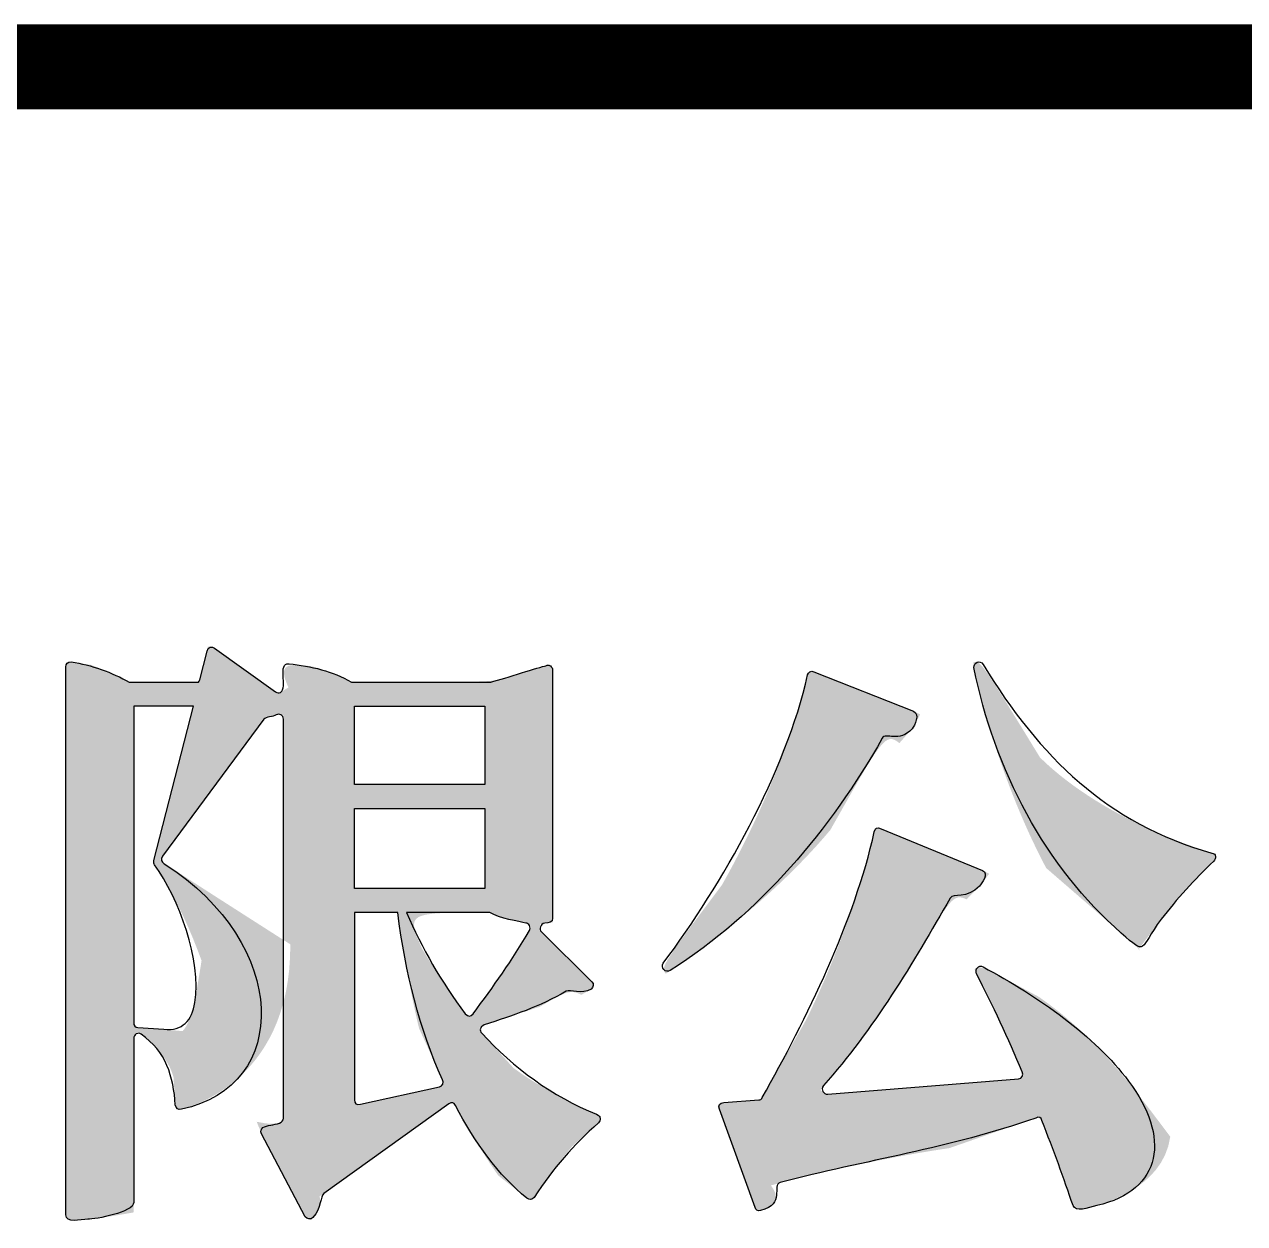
# Model space of a CAD drawing. Extents: x -18502 to 259858, y -468734 to 127958.
# Drawn here: x 103840 to 105184, y -291383 to -290062 of the extents above; entities that cross this region are included whole.
import ezdxf

# ---------------------------------------------------------------- set-up
doc = ezdxf.new("R2010")
doc.units = 0
doc.header["$LTSCALE"] = 1000
doc.layers.add('参照-TK_A1$0$TK', color=161, linetype='CONTINUOUS')
doc.layers.add('参照-TK_A1$0$图层 1', color=7, linetype='CONTINUOUS')

# ---------------------------------------------------------------- blocks, each defined once
blk = doc.blocks.new('参照-TK_A1$0$block 6')
at = {"layer": '参照-TK_A1$0$图层 1'}
h = blk.add_hatch(color=7, dxfattribs=at)
h.dxf.hatch_style = 2
edge = h.paths.add_edge_path()
edge.add_spline(control_points=[(49.6276, -12.21), (49.6276, -12.21), (49.6276, -12.21), (49.6696, -12.243), (49.6732, -12.2457), (49.6769, -12.2457), (49.6803, -12.242), (49.708, -12.1991), (49.7376, -12.1653), (49.7743, -12.1332), (49.7779, -12.1297), (49.7779, -12.1232), (49.7716, -12.1205), (49.7063, -12.094), (49.65, -12.0528), (49.6035, -12.0016), (49.5998, -11.998), (49.6008, -11.9925), (49.6071, -11.9897), (49.649, -11.976), (49.6884, -11.9632), (49.7269, -11.9404), (49.7332, -11.9376), (49.7492, -11.9458), (49.7635, -11.9376), (49.7671, -11.935), (49.768, -11.9295), (49.7644, -11.9267), (49.7644, -11.9267), (49.691, -11.8536), (49.691, -11.8536), (49.6866, -11.8499), (49.6893, -11.8417), (49.6956, -11.8408), (49.7019, -11.8408), (49.7072, -11.8399), (49.7072, -11.8335), (49.7072, -11.8335), (49.7072, -11.4706), (49.7072, -11.4706), (49.7072, -11.466), (49.7019, -11.4615), (49.6974, -11.4643), (49.688, -11.4664), (49.6388, -11.4822), (49.617, -11.4884), (49.617, -11.4884), (49.4128, -11.4884), (49.4128, -11.4884), (49.3856, -11.4721), (49.3537, -11.465), (49.3216, -11.4615), (49.3038, -11.4596), (49.3208, -11.4962), (49.3091, -11.5034), (49.3065, -11.5044), (49.3047, -11.5044), (49.302, -11.5026), (49.302, -11.5026), (49.2126, -11.4385), (49.2126, -11.4385), (49.2089, -11.4358), (49.2027, -11.4367), (49.2019, -11.4432), (49.2019, -11.4432), (49.1911, -11.4852), (49.1911, -11.4852), (49.1908, -11.4866), (49.1899, -11.4874), (49.1892, -11.4884), (49.1892, -11.4884), (49.088, -11.4884), (49.088, -11.4884), (49.0633, -11.4744), (49.0317, -11.4631), (49.0032, -11.4587), (48.9979, -11.4587), (48.9952, -11.4615), (48.9952, -11.466), (48.9952, -11.466), (48.9952, -12.2677), (48.9952, -12.2677), (48.9952, -12.2804), (49.0166, -12.2741), (49.0274, -12.2741), (49.0381, -12.2741), (49.0944, -12.264), (49.0944, -12.2494), (49.0944, -12.2494), (49.0944, -12.0099), (49.0944, -12.0099), (49.0944, -12.0035), (49.1007, -11.9997), (49.1052, -12.0035), (49.1418, -12.0282), (49.1526, -12.0657), (49.1553, -12.1067), (49.1562, -12.1123), (49.1598, -12.1141), (49.1642, -12.1131), (49.3244, -12.0802), (49.3235, -11.8719), (49.1392, -11.754), (49.1347, -11.7512), (49.1338, -11.7476), (49.1366, -11.743), (49.1366, -11.743), (49.285, -11.5427), (49.285, -11.5427), (49.2877, -11.5391), (49.2984, -11.5391), (49.3029, -11.5364), (49.3073, -11.5336), (49.3135, -11.5364), (49.3135, -11.5427), (49.3135, -11.5427), (49.3135, -12.126), (49.3135, -12.126), (49.3135, -12.1406), (49.2743, -12.1314), (49.2814, -12.1489), (49.2814, -12.1489), (49.345, -12.2704), (49.345, -12.2704), (49.3476, -12.2741), (49.3539, -12.275), (49.3565, -12.2713), (49.37, -12.2575), (49.3665, -12.2402), (49.3727, -12.2366), (49.3727, -12.2366), (49.5552, -12.105), (49.5552, -12.105), (49.5596, -12.1022), (49.5632, -12.1031), (49.565, -12.1077), (49.5936, -12.1617), (49.6276, -12.21)], knot_values=[0, 0, 0, 0, 0.5001, 0.5001, 1, 1, 1, 2, 2, 2, 3, 3, 3, 4, 4, 4, 5, 5, 5, 6, 6, 6, 7, 7, 7, 8, 8, 8, 9, 9, 9, 10, 10, 10, 11, 11, 11, 12, 12, 12, 13, 13, 13, 14, 14, 14, 15, 15, 15, 16, 16, 16, 17, 17, 17, 18, 18, 18, 19, 19, 19, 20, 20, 20, 21, 21, 21, 22, 22, 22, 23, 23, 23, 24, 24, 24, 25, 25, 25, 26, 26, 26, 27, 27, 27, 28, 28, 28, 29, 29, 29, 30, 30, 30, 31, 31, 31, 32, 32, 32, 33, 33, 33, 34, 34, 34, 35, 35, 35, 36, 36, 36, 37, 37, 37, 38, 38, 38, 39, 39, 39, 40, 40, 40, 41, 41, 41, 42, 42, 42, 43, 43, 43, 44, 44, 44, 45, 45, 45, 45], degree=3, periodic=0)
edge = h.paths.add_edge_path()
edge.add_spline(control_points=[(49.0944, -11.9907), (49.0944, -11.9907), (49.0944, -11.9907), (49.0944, -11.9862), (49.0944, -11.9862), (49.0944, -11.5235), (49.0944, -11.5235), (49.0944, -11.5235), (49.1817, -11.5235), (49.1817, -11.5235), (49.1817, -11.5235), (49.124, -11.7495), (49.124, -11.7495), (49.124, -11.7521), (49.124, -11.754), (49.1249, -11.7558), (49.1606, -11.8042), (49.1937, -11.8957), (49.1839, -11.9569), (49.1795, -11.9833), (49.166, -11.9989), (49.1383, -11.9962), (49.1383, -11.9962), (49.1007, -11.9935), (49.1007, -11.9935), (49.0963, -11.9935), (49.0944, -11.9907)], knot_values=[0, 0, 0, 0, 0.5001, 0.5001, 1, 1, 1, 2, 2, 2, 3, 3, 3, 4, 4, 4, 5, 5, 5, 6, 6, 6, 7, 7, 7, 8, 8, 8, 8], degree=3, periodic=0)
h.paths.add_polyline_path([(49.4174, -11.7901), (49.4174, -11.6731), (49.6079, -11.6731), (49.6079, -11.7901)])
h.paths.add_polyline_path([(49.6079, -11.638), (49.4174, -11.638), (49.4174, -11.5235), (49.6079, -11.5235)])
edge = h.paths.add_edge_path()
edge.add_spline(control_points=[(49.4174, -11.8253), (49.4174, -11.8253), (49.4174, -11.8253), (49.4174, -11.8253), (49.4174, -11.8253), (49.4806, -11.8253), (49.4806, -11.8253), (49.4924, -11.9148), (49.5118, -11.9948), (49.5462, -12.0702), (49.5489, -12.0738), (49.5462, -12.0794), (49.5417, -12.0802), (49.5417, -12.0802), (49.4263, -12.1059), (49.4263, -12.1059), (49.4201, -12.1067), (49.4174, -12.105), (49.4174, -12.0995), (49.4174, -12.0995), (49.4174, -11.8253)], knot_values=[0, 0, 0, 0, 0.5001, 0.5001, 1, 1, 1, 2, 2, 2, 3, 3, 3, 4, 4, 4, 5, 5, 5, 6, 6, 6, 6], degree=3, periodic=0)
edge = h.paths.add_edge_path()
edge.add_spline(control_points=[(49.6584, -11.8387), (49.6584, -11.8387), (49.6584, -11.8387), (49.6679, -11.8408), (49.6723, -11.8408), (49.6759, -11.8472), (49.6732, -11.8518), (49.6482, -11.8947), (49.6205, -11.934), (49.5909, -11.9734), (49.5874, -11.9779), (49.5838, -11.9779), (49.5792, -11.9734), (49.5444, -11.9267), (49.5158, -11.8774), (49.4934, -11.8253), (49.4934, -11.8253), (49.6154, -11.8253), (49.6154, -11.8253), (49.6293, -11.834), (49.6584, -11.8387)], knot_values=[0, 0, 0, 0, 0.5001, 0.5001, 1, 1, 1, 2, 2, 2, 3, 3, 3, 4, 4, 4, 5, 5, 5, 6, 6, 6, 6], degree=3, periodic=0)
h = blk.add_hatch(color=7, dxfattribs=at)
h.dxf.hatch_style = 2
edge = h.paths.add_edge_path()
edge.add_spline(control_points=[(50.4291, -11.7603), (50.4291, -11.7603), (50.4291, -11.7603), (50.539, -11.8554), (50.5775, -11.8893), (50.5641, -11.8792), (50.5973, -11.8352), (50.6195, -11.8061), (50.6464, -11.7768), (50.6741, -11.7503), (50.6786, -11.7467), (50.6777, -11.7394), (50.6714, -11.7384), (50.5175, -11.6945), (50.4201, -11.5986), (50.3368, -11.4624), (50.3324, -11.4552), (50.3226, -11.4596), (50.3235, -11.467), (50.3522, -11.615), (50.4291, -11.7603)], knot_values=[0, 0, 0, 0, 0.5001, 0.5001, 1, 1, 1, 2, 2, 2, 3, 3, 3, 4, 4, 4, 5, 5, 5, 6, 6, 6, 6], degree=3, periodic=0)
h = blk.add_hatch(color=7, dxfattribs=at)
h.dxf.hatch_style = 2
edge = h.paths.add_edge_path()
edge.add_spline(control_points=[(50.081, -11.4743), (50.081, -11.4743), (50.081, -11.4743), (50.0802, -11.4779), (50.0489, -11.6186), (49.9549, -11.785), (49.8691, -11.8993), (49.8646, -11.9056), (49.8727, -11.9148), (49.879, -11.9103), (50.0113, -11.8262), (50.1134, -11.7046), (50.1894, -11.5702), (50.1938, -11.5612), (50.2144, -11.5775), (50.2331, -11.5565), (50.2368, -11.552), (50.2448, -11.5355), (50.235, -11.5309), (50.235, -11.5309), (50.0891, -11.4733), (50.0891, -11.4733), (50.0855, -11.4706), (50.081, -11.4743)], knot_values=[0, 0, 0, 0, 0.5001, 0.5001, 1, 1, 1, 2, 2, 2, 3, 3, 3, 4, 4, 4, 5, 5, 5, 6, 6, 6, 7, 7, 7, 7], degree=3, periodic=0)
h = blk.add_hatch(color=7, dxfattribs=at)
h.dxf.hatch_style = 2
edge = h.paths.add_edge_path()
edge.add_spline(control_points=[(50.4549, -12.2146), (50.4549, -12.2146), (50.4549, -12.2146), (50.4684, -12.254), (50.4719, -12.264), (50.4898, -12.2575), (50.5033, -12.254), (50.5999, -12.232), (50.6106, -12.1533), (50.5497, -12.072), (50.4996, -12.0053), (50.4183, -11.9487), (50.3368, -11.9048), (50.3306, -11.9011), (50.3243, -11.9085), (50.3271, -11.9148), (50.3512, -11.9614), (50.3735, -12.0099), (50.3941, -12.0583), (50.3968, -12.0629), (50.3933, -12.0685), (50.3888, -12.0685), (50.3888, -12.0685), (50.1098, -12.0912), (50.1098, -12.0912), (50.1034, -12.0912), (50.0989, -12.0849), (50.1034, -12.0784), (50.1759, -11.9971), (50.235, -11.8984), (50.2886, -11.8042), (50.2931, -11.7969), (50.3128, -11.8061), (50.3316, -11.7868), (50.3351, -11.7822), (50.3458, -11.7686), (50.336, -11.7639), (50.336, -11.7639), (50.1875, -11.7029), (50.1875, -11.7029), (50.1822, -11.7001), (50.1785, -11.7018), (50.1777, -11.7073), (50.149, -11.8371), (50.0784, -11.9816), (50.0139, -12.0958), (50.0131, -12.0985), (50.0113, -12.0995), (50.0086, -12.0995), (50.0086, -12.0995), (49.9577, -12.1031), (49.9577, -12.1031), (49.9513, -12.1031), (49.9487, -12.1085), (49.9513, -12.1131), (49.9513, -12.1131), (50.0033, -12.2567), (50.0033, -12.2567), (50.0041, -12.2612), (50.0068, -12.2621), (50.0113, -12.2612), (50.0489, -12.2521), (50.0265, -12.2247), (50.04, -12.2201), (50.1643, -12.1881), (50.2877, -12.1699), (50.4138, -12.126), (50.4183, -12.1232), (50.4219, -12.1251), (50.4228, -12.1297), (50.4398, -12.1726), (50.4549, -12.2146)], knot_values=[0, 0, 0, 0, 0.5001, 0.5001, 1, 1, 1, 2, 2, 2, 3, 3, 3, 4, 4, 4, 5, 5, 5, 6, 6, 6, 7, 7, 7, 8, 8, 8, 9, 9, 9, 10, 10, 10, 11, 11, 11, 12, 12, 12, 13, 13, 13, 14, 14, 14, 15, 15, 15, 16, 16, 16, 17, 17, 17, 18, 18, 18, 19, 19, 19, 20, 20, 20, 21, 21, 21, 22, 22, 22, 23, 23, 23, 23], degree=3, periodic=0)
at = {"layer": '参照-TK_A1$0$图层 1', "color": 7}
for points in [[(49.6079, -11.638), (49.4174, -11.638), (49.4174, -11.5235), (49.6079, -11.5235), (49.6079, -11.638)], [(49.4174, -11.7901), (49.4174, -11.6731), (49.6079, -11.6731), (49.6079, -11.7901), (49.4174, -11.7901)]]:
    blk.add_lwpolyline(points, dxfattribs=at)
for points, knots in [([(49.7716, -12.1205), (49.7063, -12.094), (49.65, -12.0528), (49.6035, -12.0016), (49.5998, -11.998), (49.6008, -11.9925), (49.6071, -11.9897), (49.649, -11.976), (49.6884, -11.9632), (49.7269, -11.9404), (49.7332, -11.9376), (49.7492, -11.9458), (49.7635, -11.9376), (49.7671, -11.935), (49.768, -11.9295), (49.7644, -11.9267), (49.7644, -11.9267), (49.691, -11.8536), (49.691, -11.8536), (49.6866, -11.8499), (49.6893, -11.8417), (49.6956, -11.8408), (49.7019, -11.8408), (49.7072, -11.8399), (49.7072, -11.8335), (49.7072, -11.8335), (49.7072, -11.4706), (49.7072, -11.4706), (49.7072, -11.466), (49.7019, -11.4615), (49.6974, -11.4643), (49.688, -11.4664), (49.6388, -11.4822), (49.617, -11.4884), (49.617, -11.4884), (49.4128, -11.4884), (49.4128, -11.4884), (49.3856, -11.4721), (49.3537, -11.465), (49.3216, -11.4615), (49.3038, -11.4596), (49.3208, -11.4962), (49.3091, -11.5034), (49.3065, -11.5044), (49.3047, -11.5044), (49.302, -11.5026), (49.302, -11.5026), (49.2126, -11.4385), (49.2126, -11.4385), (49.2089, -11.4358), (49.2027, -11.4367), (49.2019, -11.4432), (49.2019, -11.4432), (49.1911, -11.4852), (49.1911, -11.4852), (49.1908, -11.4866), (49.1899, -11.4874), (49.1892, -11.4884), (49.1892, -11.4884), (49.088, -11.4884), (49.088, -11.4884), (49.0633, -11.4744), (49.0317, -11.4631), (49.0032, -11.4587), (48.9979, -11.4587), (48.9952, -11.4615), (48.9952, -11.466), (48.9952, -11.466), (48.9952, -12.2677), (48.9952, -12.2677), (48.9952, -12.2804), (49.0166, -12.2741), (49.0274, -12.2741), (49.0381, -12.2741), (49.0944, -12.264), (49.0944, -12.2494), (49.0944, -12.2494), (49.0944, -12.0099), (49.0944, -12.0099), (49.0944, -12.0035), (49.1007, -11.9997), (49.1052, -12.0035), (49.1418, -12.0282), (49.1526, -12.0657), (49.1553, -12.1067), (49.1562, -12.1123), (49.1598, -12.1141), (49.1642, -12.1131), (49.3244, -12.0802), (49.3235, -11.8719), (49.1392, -11.754), (49.1347, -11.7512), (49.1338, -11.7476), (49.1366, -11.743), (49.1366, -11.743), (49.285, -11.5427), (49.285, -11.5427), (49.2877, -11.5391), (49.2984, -11.5391), (49.3029, -11.5364), (49.3073, -11.5336), (49.3135, -11.5364), (49.3135, -11.5427), (49.3135, -11.5427), (49.3135, -12.126), (49.3135, -12.126), (49.3135, -12.1406), (49.2743, -12.1314), (49.2814, -12.1489), (49.2814, -12.1489), (49.345, -12.2704), (49.345, -12.2704), (49.3476, -12.2741), (49.3539, -12.275), (49.3565, -12.2713), (49.37, -12.2575), (49.3665, -12.2402), (49.3727, -12.2366), (49.3727, -12.2366), (49.5552, -12.105), (49.5552, -12.105), (49.5596, -12.1022), (49.5632, -12.1031), (49.565, -12.1077), (49.5936, -12.1617), (49.6276, -12.21), (49.6696, -12.243), (49.6732, -12.2457), (49.6769, -12.2457), (49.6803, -12.242), (49.708, -12.1991), (49.7376, -12.1653), (49.7743, -12.1332), (49.7779, -12.1297), (49.7779, -12.1232), (49.7716, -12.1205)], [0, 0, 0, 0, 1, 1, 1, 2, 2, 2, 3, 3, 3, 4, 4, 4, 5, 5, 5, 6, 6, 6, 7, 7, 7, 8, 8, 8, 9, 9, 9, 10, 10, 10, 11, 11, 11, 12, 12, 12, 13, 13, 13, 14, 14, 14, 15, 15, 15, 16, 16, 16, 17, 17, 17, 18, 18, 18, 19, 19, 19, 20, 20, 20, 21, 21, 21, 22, 22, 22, 23, 23, 23, 24, 24, 24, 25, 25, 25, 26, 26, 26, 27, 27, 27, 28, 28, 28, 29, 29, 29, 30, 30, 30, 31, 31, 31, 32, 32, 32, 33, 33, 33, 34, 34, 34, 35, 35, 35, 36, 36, 36, 37, 37, 37, 38, 38, 38, 39, 39, 39, 40, 40, 40, 41, 41, 41, 42, 42, 42, 43, 43, 43, 44, 44, 44, 45, 45, 45, 45]), ([(50.6714, -11.7384), (50.5175, -11.6945), (50.4201, -11.5986), (50.3368, -11.4624), (50.3324, -11.4552), (50.3226, -11.4596), (50.3235, -11.467), (50.3522, -11.615), (50.4291, -11.7603), (50.539, -11.8554), (50.5775, -11.8893), (50.5641, -11.8792), (50.5973, -11.8352), (50.6195, -11.8061), (50.6464, -11.7768), (50.6741, -11.7503), (50.6786, -11.7467), (50.6777, -11.7394), (50.6714, -11.7384)], [0, 0, 0, 0, 1, 1, 1, 2, 2, 2, 3, 3, 3, 4, 4, 4, 5, 5, 5, 6, 6, 6, 6]), ([(50.1894, -11.5702), (50.1938, -11.5612), (50.2144, -11.5775), (50.2331, -11.5565), (50.2368, -11.552), (50.2448, -11.5355), (50.235, -11.5309), (50.235, -11.5309), (50.0891, -11.4733), (50.0891, -11.4733), (50.0855, -11.4706), (50.081, -11.4743), (50.0802, -11.4779), (50.0489, -11.6186), (49.9549, -11.785), (49.8691, -11.8993), (49.8646, -11.9056), (49.8727, -11.9148), (49.879, -11.9103), (50.0113, -11.8262), (50.1134, -11.7046), (50.1894, -11.5702)], [0, 0, 0, 0, 1, 1, 1, 2, 2, 2, 3, 3, 3, 4, 4, 4, 5, 5, 5, 6, 6, 6, 7, 7, 7, 7]), ([(49.124, -11.7495), (49.124, -11.7521), (49.124, -11.754), (49.1249, -11.7558), (49.1606, -11.8042), (49.1937, -11.8957), (49.1839, -11.9569), (49.1795, -11.9833), (49.166, -11.9989), (49.1383, -11.9962), (49.1383, -11.9962), (49.1007, -11.9935), (49.1007, -11.9935), (49.0963, -11.9935), (49.0944, -11.9907), (49.0944, -11.9862), (49.0944, -11.9862), (49.0944, -11.5235), (49.0944, -11.5235), (49.0944, -11.5235), (49.1817, -11.5235), (49.1817, -11.5235), (49.1817, -11.5235), (49.124, -11.7495), (49.124, -11.7495)], [0, 0, 0, 0, 1, 1, 1, 2, 2, 2, 3, 3, 3, 4, 4, 4, 5, 5, 5, 6, 6, 6, 7, 7, 7, 8, 8, 8, 8]), ([(50.3368, -11.9048), (50.3306, -11.9011), (50.3243, -11.9085), (50.3271, -11.9148), (50.3512, -11.9614), (50.3735, -12.0099), (50.3941, -12.0583), (50.3968, -12.0629), (50.3933, -12.0685), (50.3888, -12.0685), (50.3888, -12.0685), (50.1098, -12.0912), (50.1098, -12.0912), (50.1034, -12.0912), (50.0989, -12.0849), (50.1034, -12.0784), (50.1759, -11.9971), (50.235, -11.8984), (50.2886, -11.8042), (50.2931, -11.7969), (50.3128, -11.8061), (50.3316, -11.7868), (50.3351, -11.7822), (50.3458, -11.7686), (50.336, -11.7639), (50.336, -11.7639), (50.1875, -11.7029), (50.1875, -11.7029), (50.1822, -11.7001), (50.1785, -11.7018), (50.1777, -11.7073), (50.149, -11.8371), (50.0784, -11.9816), (50.0139, -12.0958), (50.0131, -12.0985), (50.0113, -12.0995), (50.0086, -12.0995), (50.0086, -12.0995), (49.9577, -12.1031), (49.9577, -12.1031), (49.9513, -12.1031), (49.9487, -12.1085), (49.9513, -12.1131), (49.9513, -12.1131), (50.0033, -12.2567), (50.0033, -12.2567), (50.0041, -12.2612), (50.0068, -12.2621), (50.0113, -12.2612), (50.0489, -12.2521), (50.0265, -12.2247), (50.04, -12.2201), (50.1643, -12.1881), (50.2877, -12.1699), (50.4138, -12.126), (50.4183, -12.1232), (50.4219, -12.1251), (50.4228, -12.1297), (50.4398, -12.1726), (50.4549, -12.2146), (50.4684, -12.254), (50.4719, -12.264), (50.4898, -12.2575), (50.5033, -12.254), (50.5999, -12.232), (50.6106, -12.1533), (50.5497, -12.072), (50.4996, -12.0053), (50.4183, -11.9487), (50.3368, -11.9048)], [0, 0, 0, 0, 1, 1, 1, 2, 2, 2, 3, 3, 3, 4, 4, 4, 5, 5, 5, 6, 6, 6, 7, 7, 7, 8, 8, 8, 9, 9, 9, 10, 10, 10, 11, 11, 11, 12, 12, 12, 13, 13, 13, 14, 14, 14, 15, 15, 15, 16, 16, 16, 17, 17, 17, 18, 18, 18, 19, 19, 19, 20, 20, 20, 21, 21, 21, 22, 22, 22, 23, 23, 23, 23]), ([(49.5417, -12.0802), (49.5417, -12.0802), (49.4263, -12.1059), (49.4263, -12.1059), (49.4201, -12.1067), (49.4174, -12.105), (49.4174, -12.0995), (49.4174, -12.0995), (49.4174, -11.8253), (49.4174, -11.8253), (49.4174, -11.8253), (49.4806, -11.8253), (49.4806, -11.8253), (49.4924, -11.9148), (49.5118, -11.9948), (49.5462, -12.0702), (49.5489, -12.0738), (49.5462, -12.0794), (49.5417, -12.0802)], [0, 0, 0, 0, 1, 1, 1, 2, 2, 2, 3, 3, 3, 4, 4, 4, 5, 5, 5, 6, 6, 6, 6]), ([(49.5792, -11.9734), (49.5444, -11.9267), (49.5158, -11.8774), (49.4934, -11.8253), (49.4934, -11.8253), (49.6154, -11.8253), (49.6154, -11.8253), (49.6293, -11.834), (49.6584, -11.8387), (49.6679, -11.8408), (49.6723, -11.8408), (49.6759, -11.8472), (49.6732, -11.8518), (49.6482, -11.8947), (49.6205, -11.934), (49.5909, -11.9734), (49.5874, -11.9779), (49.5838, -11.9779), (49.5792, -11.9734)], [0, 0, 0, 0, 1, 1, 1, 2, 2, 2, 3, 3, 3, 4, 4, 4, 5, 5, 5, 6, 6, 6, 6])]:
    blk.add_open_spline(points, degree=3, knots=knots, dxfattribs=at)

msp = doc.modelspace()

# ---------------------------------------------------------------- linework, layer by layer
at = {"layer": '参照-TK_A1$0$TK', "const_width": 75}
for points in [[(94147.7, -290099.3), (106147.7, -290099.3)], [(94147.7, -290118), (106147.7, -290118)]]:
    msp.add_lwpolyline(points, dxfattribs=at)

# ---------------------------------------------------------------- block references
at = {"layer": '参照-TK_A1$0$TK', "color": 0, "xscale": 753.0304320000001, "yscale": 753.0304320000001, "zscale": 753.0304320000001}
msp.add_blockref('参照-TK_A1$0$block 6', (66990.4, -282135.2), dxfattribs=at)

doc.saveas('drawing.dxf')
